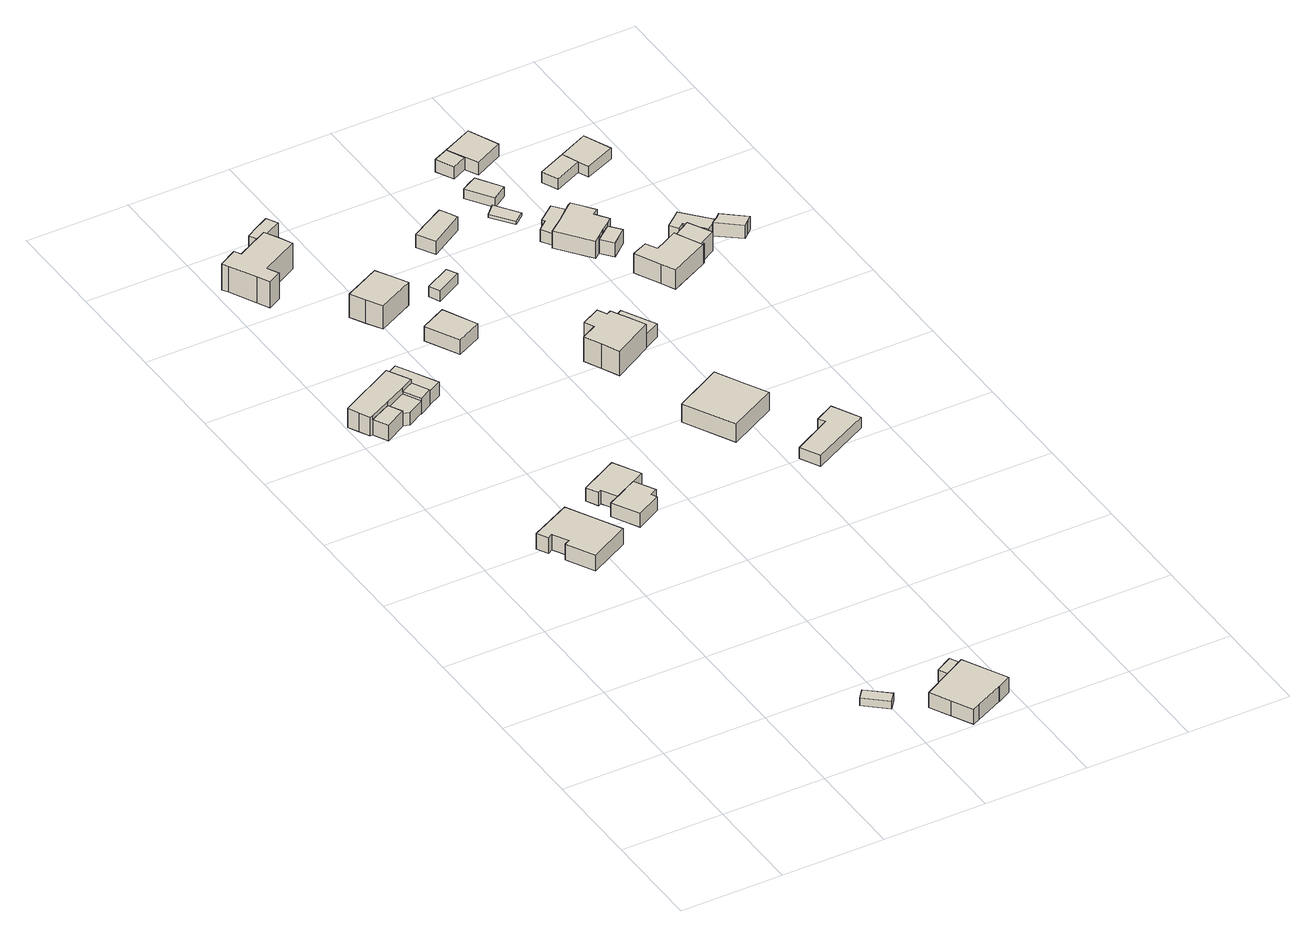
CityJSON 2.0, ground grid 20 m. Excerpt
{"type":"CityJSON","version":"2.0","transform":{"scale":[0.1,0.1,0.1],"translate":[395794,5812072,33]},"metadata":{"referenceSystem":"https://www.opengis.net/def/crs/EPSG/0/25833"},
"CityObjects":{
"building1":{"type":"Building","attributes":{"Gemeindeschluessel":"11000009","BezugspunktDach":"2200","function":"31001_1010","measuredHeight":4.18,"storeysAboveGround":1},"address":[{"country":"Germany","locality":"Berlin","thoroughfareNumber":"26","thoroughfareName":"Sperlingsweg"}],"geometry":[{"type":"Solid","lod":"1","boundaries":[[[[0,1,2,3,4,5,6,7,8,9]],[[10,11,12,13,14,15,16,17,18,19]],[[10,19,9,8]],[[11,10,8,7]],[[12,11,7,6]],[[13,12,6,5]],[[14,13,5,4]],[[15,14,4,3]],[[16,15,3,2]],[[17,16,2,1]],[[18,17,1,0]],[[19,18,0,9]]]]}]},
"building2":{"type":"Building","attributes":{"Gemeindeschluessel":"11000009","BezugspunktDach":"2200","function":"31001_2143","measuredHeight":1.59,"storeysAboveGround":1},"address":[{"country":"Germany","locality":"Berlin","thoroughfareNumber":"47 (2)","thoroughfareName":"Ligusterweg"}],"geometry":[{"type":"Solid","lod":"1","boundaries":[[[[20,21,22,23]],[[24,25,26,27]],[[24,27,23,22]],[[25,24,22,21]],[[26,25,21,20]],[[27,26,20,23]]]]}]},
"building3":{"type":"Building","attributes":{"Gemeindeschluessel":"11000009","function":"31001_1010"},"address":[{"country":"Germany","locality":"Berlin","thoroughfareNumber":"18M","thoroughfareName":"Sperlingsweg"}],"children":["building3-1","building3-2","building3-3"]},
"building3-1":{"type":"BuildingPart","attributes":{"BezugspunktDach":"2200","measuredHeight":4.64,"storeysAboveGround":1},"parents":["building3"],"geometry":[{"type":"MultiSurface","lod":"1","boundaries":[[[28,29,30,31,32,33,34,35,36]],[[37,38,39,40,41,42,43,44,45]],[[37,45,36,35]],[[38,37,35,34]],[[39,38,34,33]],[[46,47,39,33,32]],[[41,40,32,31]],[[48,49,31,30]],[[43,42,30,29]],[[44,43,29,28]],[[45,44,28,36]],[[50,40,39,47,46]],[[42,41,49,48]]]}]},
"building3-2":{"type":"BuildingPart","attributes":{"BezugspunktDach":"2200","measuredHeight":3.36,"storeysAboveGround":1},"parents":["building3"],"geometry":[{"type":"Solid","lod":"1","boundaries":[[[[51,52,47,46]],[[39,53,54,40]],[[53,39,47,52]],[[54,53,52,51]],[[40,54,51,46]],[[47,39,40,46]]]]}]},
"building3-3":{"type":"BuildingPart","attributes":{"BezugspunktDach":"2200","measuredHeight":3.36,"storeysAboveGround":1},"parents":["building3"],"geometry":[{"type":"Solid","lod":"1","boundaries":[[[[55,56,49,48]],[[41,57,58,42]],[[57,41,49,56]],[[58,57,56,55]],[[42,58,55,48]],[[41,42,48,49]]]]}]},
"building4":{"type":"Building","attributes":{"Gemeindeschluessel":"11000009","BezugspunktDach":"2200","function":"51009_1610","measuredHeight":2.62,"storeysAboveGround":0},"address":[{"country":"Germany","locality":"Berlin"}],"geometry":[{"type":"Solid","lod":"1","boundaries":[[[[59,60,61,62,63]],[[64,65,66,67,68]],[[64,68,63,62]],[[65,64,62,61]],[[66,65,61,60]],[[67,66,60,59]],[[68,67,59,63]]]]}]},
"building5":{"type":"Building","attributes":{"Gemeindeschluessel":"11000009","BezugspunktDach":"2200","function":"31001_2000","measuredHeight":4.2,"storeysAboveGround":1},"address":[{"country":"Germany","locality":"Berlin","thoroughfareNumber":"18M (1)","thoroughfareName":"Sperlingsweg"}],"geometry":[{"type":"Solid","lod":"1","boundaries":[[[[69,70,71,72]],[[73,74,75,76]],[[73,76,72,71]],[[74,73,71,70]],[[75,74,70,69]],[[76,75,69,72]]]]}]},
"building6":{"type":"Building","attributes":{"Gemeindeschluessel":"11000009","BezugspunktDach":"2200","function":"31001_1010","measuredHeight":3.89,"storeysAboveGround":1},"address":[{"country":"Germany","locality":"Berlin","thoroughfareNumber":"47 (1)","thoroughfareName":"Ligusterweg"}],"geometry":[{"type":"Solid","lod":"1","boundaries":[[[[77,78,79,80,81,82,83,84,85,86]],[[87,88,89,90,91,92,93,94,95,96]],[[87,96,86,85]],[[88,87,85,84]],[[89,88,84,83]],[[90,89,83,82]],[[91,90,82,81]],[[92,91,81,80]],[[93,92,80,79]],[[94,93,79,78]],[[95,94,78,77]],[[96,95,77,86]]]]}]},
"building7":{"type":"Building","attributes":{"Gemeindeschluessel":"11000009","function":"31001_1010"},"address":[{"country":"Germany","locality":"Berlin","thoroughfareNumber":"24","thoroughfareName":"Sperlingsweg"}],"children":["building7-1","building7-2"]},
"building7-1":{"type":"BuildingPart","attributes":{"BezugspunktDach":"2200","measuredHeight":3.61,"storeysAboveGround":1},"parents":["building7"],"geometry":[{"type":"MultiSurface","lod":"1","boundaries":[[[97,98,99,100,101,102,103]],[[104,105,106,107,108,109,110]],[[104,110,103,102]],[[105,104,102,101]],[[106,105,101,100]],[[108,107,99,98]],[[109,108,98,97]],[[110,109,97,103]],[[107,106,100,99,111]]]}]},
"building7-2":{"type":"BuildingPart","attributes":{"BezugspunktDach":"2200","measuredHeight":2.91,"storeysAboveGround":1},"parents":["building7"],"geometry":[{"type":"MultiSurface","lod":"1","boundaries":[[[112,113,114,115,116,117,118]],[[107,106,119,120,121,122,123]],[[107,123,118,117]],[[100,99,117,116]],[[119,106,116,115]],[[120,119,115,114]],[[121,120,114,113]],[[122,121,113,112]],[[123,122,112,118]],[[106,107,99,100]]]}]},
"building8":{"type":"Building","attributes":{"Gemeindeschluessel":"11000009","BezugspunktDach":"2200","function":"51009_1610","measuredHeight":2.57,"storeysAboveGround":0},"address":[{"country":"Germany","locality":"Berlin"}],"geometry":[{"type":"Solid","lod":"1","boundaries":[[[[124,125,126,127]],[[128,88,87,129]],[[128,129,127,126]],[[88,128,126,125]],[[87,88,125,124]],[[129,87,124,127]]]]}]},
"building9":{"type":"Building","attributes":{"Gemeindeschluessel":"11000009","BezugspunktDach":"2200","function":"31001_1312","measuredHeight":6.26,"storeysAboveGround":1},"address":[{"country":"Germany","locality":"Berlin","thoroughfareNumber":"42K","thoroughfareName":"Späthstraße"}],"geometry":[{"type":"Solid","lod":"1","boundaries":[[[[130,131,132,133,134,135,136,137,138,139,140]],[[141,142,143,144,145,146,147,148,149,150,151]],[[141,151,140,139]],[[142,141,139,138]],[[143,142,138,137]],[[144,143,137,136]],[[145,144,136,135]],[[146,145,135,134]],[[147,146,134,133]],[[148,147,133,132]],[[149,148,132,131]],[[150,149,131,130]],[[151,150,130,140]]]]}]},
"building10":{"type":"Building","attributes":{"Gemeindeschluessel":"11000009","BezugspunktDach":"2200","function":"31001_1312","measuredHeight":5.41,"storeysAboveGround":1},"address":[{"country":"Germany","locality":"Berlin","thoroughfareNumber":"42M","thoroughfareName":"Späthstraße"}],"geometry":[{"type":"Solid","lod":"1","boundaries":[[[[152,153,154,155,156,157]],[[158,159,160,161,162,163]],[[158,163,157,156]],[[159,158,156,155]],[[160,159,155,154]],[[161,160,154,153]],[[162,161,153,152]],[[163,162,152,157]]]]}]},
"building11":{"type":"Building","attributes":{"Gemeindeschluessel":"11000009","BezugspunktDach":"2200","function":"31001_2723","measuredHeight":3.38,"storeysAboveGround":1},"address":[{"country":"Germany","locality":"Berlin","thoroughfareNumber":"42K (1)","thoroughfareName":"Späthstraße"}],"geometry":[{"type":"Solid","lod":"1","boundaries":[[[[164,165,166,167,168]],[[169,170,171,172,173]],[[169,173,168,167]],[[170,169,167,166]],[[171,170,166,165]],[[172,171,165,164]],[[173,172,164,168]]]]}]},
"building12":{"type":"Building","attributes":{"Gemeindeschluessel":"11000009","BezugspunktDach":"2200","function":"31001_1312","measuredHeight":3.64,"storeysAboveGround":1},"address":[{"country":"Germany","locality":"Berlin","thoroughfareNumber":"18 (5)","thoroughfareName":"Sperlingsweg"}],"geometry":[{"type":"Solid","lod":"1","boundaries":[[[[174,175,176,177]],[[178,179,180,181]],[[178,181,177,176]],[[179,178,176,175]],[[180,179,175,174]],[[181,180,174,177]]]]}]},
"building13":{"type":"Building","attributes":{"Gemeindeschluessel":"11000009","BezugspunktDach":"2200","function":"31001_2143","measuredHeight":2.23,"storeysAboveGround":1},"address":[{"country":"Germany","locality":"Berlin","thoroughfareNumber":"42M (1)","thoroughfareName":"Späthstraße"}],"geometry":[{"type":"Solid","lod":"1","boundaries":[[[[182,183,184,185]],[[186,187,188,189]],[[186,189,185,184]],[[187,186,184,183]],[[188,187,183,182]],[[189,188,182,185]]]]}]},
"building14":{"type":"Building","attributes":{"Gemeindeschluessel":"11000009","BezugspunktDach":"2200","function":"31001_1010","measuredHeight":4.43,"storeysAboveGround":1},"address":[{"country":"Germany","locality":"Berlin","thoroughfareNumber":"22","thoroughfareName":"Sperlingsweg"}],"geometry":[{"type":"Solid","lod":"1","boundaries":[[[[190,191,192,193,194]],[[195,196,197,198,199]],[[195,199,194,193]],[[196,195,193,192]],[[197,196,192,191]],[[198,197,191,190]],[[199,198,190,194]]]]}]},
"building15":{"type":"Building","attributes":{"Gemeindeschluessel":"11000009","BezugspunktDach":"2200","function":"31001_1010","measuredHeight":6.45,"storeysAboveGround":1},"address":[{"country":"Germany","locality":"Berlin","thoroughfareNumber":"18B","thoroughfareName":"Sperlingsweg"}],"geometry":[{"type":"Solid","lod":"1","boundaries":[[[[200,201,202,203,204,205,206,207,208,209]],[[210,211,212,213,214,215,216,217,218,219]],[[210,219,209,208]],[[211,210,208,207]],[[212,211,207,206]],[[213,212,206,205]],[[214,213,205,204]],[[215,214,204,203]],[[216,215,203,202]],[[217,216,202,201]],[[218,217,201,200]],[[219,218,200,209]]]]}]},
"building16":{"type":"Building","attributes":{"Gemeindeschluessel":"11000009","BezugspunktDach":"2200","function":"31001_1312","measuredHeight":3.18,"storeysAboveGround":1},"address":[{"country":"Germany","locality":"Berlin","thoroughfareNumber":"42L","thoroughfareName":"Späthstraße"}],"geometry":[{"type":"Solid","lod":"1","boundaries":[[[[220,221,222,223,224]],[[225,226,227,228,229]],[[225,229,224,223]],[[226,225,223,222]],[[227,226,222,221]],[[228,227,221,220]],[[229,228,220,224]]]]}]},
"building17":{"type":"Building","attributes":{"Gemeindeschluessel":"11000009","BezugspunktDach":"2200","function":"31001_2000","measuredHeight":3.25,"storeysAboveGround":1},"address":[{"country":"Germany","locality":"Berlin","thoroughfareNumber":"18B (1)","thoroughfareName":"Sperlingsweg"}],"geometry":[{"type":"Solid","lod":"1","boundaries":[[[[230,231,232,233]],[[234,235,236,237]],[[234,237,233,232]],[[235,234,232,231]],[[236,235,231,230]],[[237,236,230,233]]]]}]},
"building18":{"type":"Building","attributes":{"Gemeindeschluessel":"11000009","BezugspunktDach":"2200","function":"31001_2000","measuredHeight":2.27,"storeysAboveGround":1},"address":[{"country":"Germany","locality":"Berlin","thoroughfareNumber":"20 (1)","thoroughfareName":"Sperlingsweg"}],"geometry":[{"type":"Solid","lod":"1","boundaries":[[[[238,239,240,241,242,243]],[[244,245,246,247,248,249]],[[244,249,243,242]],[[245,244,242,241]],[[246,245,241,240]],[[247,246,240,239]],[[248,247,239,238]],[[249,248,238,243]]]]}]},
"building19":{"type":"Building","attributes":{"Gemeindeschluessel":"11000009","BezugspunktDach":"2200","function":"31001_2143","measuredHeight":0.584,"storeysAboveGround":1},"address":[{"country":"Germany","locality":"Berlin","thoroughfareNumber":"42L (2)","thoroughfareName":"Späthstraße"}],"geometry":[{"type":"Solid","lod":"1","boundaries":[[[[250,251,252,253]],[[254,255,256,257]],[[254,257,253,252]],[[255,254,252,251]],[[256,255,251,250]],[[257,256,250,253]]]]}]},
"building20":{"type":"Building","attributes":{"Gemeindeschluessel":"11000009","BezugspunktDach":"2200","function":"31001_2000","measuredHeight":2.75,"storeysAboveGround":1},"address":[{"country":"Germany","locality":"Berlin","thoroughfareNumber":"16 (1)","thoroughfareName":"Sperlingsweg"}],"geometry":[{"type":"Solid","lod":"1","boundaries":[[[[258,259,260,261,262]],[[263,264,265,266,267]],[[263,267,262,261]],[[264,263,261,260]],[[265,264,260,259]],[[266,265,259,258]],[[267,266,258,262]]]]}]},
"building21":{"type":"Building","attributes":{"Gemeindeschluessel":"11000009","BezugspunktDach":"2200","function":"31001_2000","measuredHeight":2.44,"storeysAboveGround":1},"address":[{"country":"Germany","locality":"Berlin","thoroughfareNumber":"18 (3)","thoroughfareName":"Sperlingsweg"}],"geometry":[{"type":"Solid","lod":"1","boundaries":[[[[268,269,270,271,272,273]],[[274,275,276,277,278,279]],[[274,279,273,272]],[[275,274,272,271]],[[276,275,271,270]],[[277,276,270,269]],[[278,277,269,268]],[[279,278,268,273]]]]}]},
"building22":{"type":"Building","attributes":{"Gemeindeschluessel":"11000009","BezugspunktDach":"2200","function":"31001_1010","measuredHeight":5.55,"storeysAboveGround":1},"address":[{"country":"Germany","locality":"Berlin","thoroughfareNumber":"18 (4)","thoroughfareName":"Sperlingsweg"}],"geometry":[{"type":"Solid","lod":"1","boundaries":[[[[280,281,282,283,284,285,286,287,288,289,290,291]],[[292,293,294,295,296,297,298,299,300,301,302,303]],[[292,303,291,290]],[[293,292,290,289]],[[294,293,289,288]],[[295,294,288,287]],[[296,295,287,286]],[[297,296,286,285]],[[298,297,285,284]],[[299,298,284,283]],[[300,299,283,282]],[[301,300,282,281]],[[302,301,281,280]],[[303,302,280,291]]]]}]},
"building23":{"type":"Building","attributes":{"Gemeindeschluessel":"11000009","BezugspunktDach":"2200","function":"31001_2000","measuredHeight":2.96,"storeysAboveGround":1},"address":[{"country":"Germany","locality":"Berlin","thoroughfareNumber":"18 (2)","thoroughfareName":"Sperlingsweg"}],"geometry":[{"type":"Solid","lod":"1","boundaries":[[[[304,305,306,307]],[[308,309,310,311]],[[308,311,307,306]],[[309,308,306,305]],[[310,309,305,304]],[[311,310,304,307]]]]}]},
"building24":{"type":"Building","attributes":{"Gemeindeschluessel":"11000009","function":"31001_1010"},"address":[{"country":"Germany","locality":"Berlin","thoroughfareNumber":"16","thoroughfareName":"Sperlingsweg"}],"children":["building24-1","building24-2"]},
"building24-1":{"type":"BuildingPart","attributes":{"BezugspunktDach":"2200","measuredHeight":2.64,"storeysAboveGround":1},"parents":["building24"],"geometry":[{"type":"MultiSurface","lod":"1","boundaries":[[[312,313,314,315]],[[316,317,318,319]],[[316,319,315,314]],[[317,316,314,313]],[[318,317,313,312]],[[320,321,322,318,312,315]],[[322,321,320,315,319]]]}]},
"building24-2":{"type":"BuildingPart","attributes":{"BezugspunktDach":"2200","measuredHeight":2.64,"storeysAboveGround":1},"parents":["building24"],"geometry":[{"type":"Solid","lod":"1","boundaries":[[[[323,320,315,324]],[[319,321,325,326]],[[319,326,324,315]],[[325,321,320,323]],[[326,325,323,324]],[[321,319,315,320]]]]}]},
"building25":{"type":"Building","attributes":{"Gemeindeschluessel":"11000009","function":"31001_1010"},"address":[{"country":"Germany","locality":"Berlin","thoroughfareNumber":"18 (13)","thoroughfareName":"Sperlingsweg"}],"children":["building25-1","building25-2"]},
"building25-1":{"type":"BuildingPart","attributes":{"BezugspunktDach":"2200","measuredHeight":5.75,"storeysAboveGround":1},"parents":["building25"],"geometry":[{"type":"MultiSurface","lod":"1","boundaries":[[[327,328,329,330,331,332,333,334,335]],[[336,337,338,339,340,341,342,343,344]],[[336,344,335,334]],[[337,336,334,333]],[[338,337,333,332]],[[339,338,332,331]],[[331,339,331,330]],[[341,329,330,340,330,329]],[[342,341,329,328]],[[343,342,328,327]],[[344,343,327,335]],[[340,339,331,330]]]}]},
"building25-2":{"type":"BuildingPart","attributes":{"BezugspunktDach":"2200","measuredHeight":4.04,"storeysAboveGround":1},"parents":["building25"],"geometry":[{"type":"MultiSurface","lod":"1","boundaries":[[[329,345,346,347,348,331]],[[349,350,351,352,341,339]],[[349,339,331,348]],[[350,349,348,347]],[[351,350,347,346]],[[352,351,346,345]],[[341,352,345,329]],[[339,353,340,330,331]],[[341,329,330,340]]]}]},
"building26":{"type":"Building","attributes":{"Gemeindeschluessel":"11000009","BezugspunktDach":"2200","function":"31001_2723","measuredHeight":2.29,"storeysAboveGround":1},"address":[{"country":"Germany","locality":"Berlin","thoroughfareNumber":"18 (1)","thoroughfareName":"Sperlingsweg"}],"geometry":[{"type":"Solid","lod":"1","boundaries":[[[[354,355,356,357]],[[358,359,360,361]],[[358,361,357,356]],[[359,358,356,355]],[[360,359,355,354]],[[361,360,354,357]]]]}]},
"building27":{"type":"Building","attributes":{"Gemeindeschluessel":"11000009","BezugspunktDach":"2200","function":"31001_2000","measuredHeight":3.12,"storeysAboveGround":1},"address":[{"country":"Germany","locality":"Berlin","thoroughfareNumber":"18 (14)","thoroughfareName":"Sperlingsweg"}],"geometry":[{"type":"Solid","lod":"1","boundaries":[[[[362,363,364,365,366,367,368,369]],[[370,371,372,373,374,375,376,377]],[[370,377,369,368]],[[371,370,368,367]],[[372,371,367,366]],[[373,372,366,365]],[[374,373,365,364]],[[375,374,364,363]],[[376,375,363,362]],[[377,376,362,369]]]]}]},
"building28":{"type":"Building","attributes":{"Gemeindeschluessel":"11000009","BezugspunktDach":"2200","function":"31001_1313","measuredHeight":2.25,"storeysAboveGround":1},"address":[{"country":"Germany","locality":"Berlin","thoroughfareNumber":"18","thoroughfareName":"Sperlingsweg"}],"geometry":[{"type":"Solid","lod":"1","boundaries":[[[[355,378,379,380,356]],[[381,382,383,359,358]],[[381,358,356,380]],[[382,381,380,379]],[[383,382,379,378]],[[359,383,378,355]],[[358,359,355,356]]]]}]},
"building29":{"type":"Building","attributes":{"Gemeindeschluessel":"11000009","BezugspunktDach":"2200","function":"31001_2000","measuredHeight":3.09,"storeysAboveGround":1},"address":[{"country":"Germany","locality":"Berlin","thoroughfareNumber":"18 (15)","thoroughfareName":"Sperlingsweg"}],"geometry":[{"type":"Solid","lod":"1","boundaries":[[[[384,385,386,387,388,389]],[[390,391,392,393,394,395]],[[390,395,389,388]],[[391,390,388,387]],[[392,391,387,386]],[[393,392,386,385]],[[394,393,385,384]],[[395,394,384,389]]]]}]}
},
"vertices":[
[116,783,45],[126,790,45],[143,760,45],[132,754,45],[132,753,45],[160,700,45],[239,742,45],[212,793,45],[184,845,45],[104,805,45],[184,845,12],[212,793,12],[239,742,12],[160,700,12],[132,753,12],[132,754,12],[143,760,12],[126,790,12],[116,783,12],[104,805,12],
[396,108,29],[411,126,29],[369,162,29],[354,144,29],[369,162,13],[411,126,13],[396,108,13],[354,144,13],
[15,1247,49],[25,1227,49],[30,1228,49],[72,1249,49],[114,1271,49],[139,1284,49],[127,1306,49],[115,1328,49],[4,1268,49],[115,1328,9],[127,1306,9],[139,1284,9],[114,1271,9],[72,1249,9],[30,1228,9],[25,1227,9],[15,1247,9],[4,1268,9],[114,1271,42],[139,1284,42],[30,1228,42],[72,1249,42],[114,1271,13],
[132,1237,42],[156,1251,42],[156,1251,9],[132,1237,9],
[45,1199,42],[86,1222,42],[86,1222,9],[45,1199,9],
[86,1222,37],[98,1218,37],[132,1237,37],[114,1271,37],[72,1249,37],[114,1271,11],[132,1237,11],[98,1218,11],[86,1222,11],[72,1249,11],
[156,1251,39],[183,1265,39],[142,1343,39],[115,1328,39],[142,1343,10],[183,1265,10],[156,1251,10],[115,1328,10],
[474,41,44],[495,1,44],[510,8,44],[565,35,44],[566,34,44],[592,49,44],[570,91,44],[548,133,44],[514,114,44],[453,80,44],[514,114,12],[548,133,12],[570,91,12],[592,49,12],[566,34,12],[565,35,12],[510,8,12],[495,1,12],[474,41,12],[453,80,12],
[258,857,40],[264,860,40],[281,831,40],[324,854,40],[349,867,40],[320,919,40],[246,880,40],[320,919,12],[349,867,12],[324,854,12],[281,831,12],[264,860,12],[258,857,12],[246,880,12],[281,831,29],
[288,769,41],[337,795,41],[332,806,41],[346,814,41],[324,854,41],[281,831,41],[260,820,41],[346,814,12],[332,806,12],[337,795,12],[288,769,12],[260,820,12],
[514,114,37],[548,133,37],[537,154,37],[504,136,37],[537,154,12],[504,136,12],
[22,1698,66],[48,1647,66],[60,1624,66],[86,1638,66],[75,1660,66],[149,1699,66],[136,1725,66],[122,1751,66],[58,1717,66],[51,1730,66],[15,1710,66],[51,1730,11],[58,1717,11],[122,1751,11],[136,1725,11],[149,1699,11],[75,1660,11],[86,1638,11],[60,1624,11],[48,1647,11],[22,1698,11],[15,1710,11],
[178,1503,61],[195,1474,61],[266,1510,61],[250,1539,61],[233,1568,61],[162,1532,61],[233,1568,12],[250,1539,12],[266,1510,12],[195,1474,12],[178,1503,12],[162,1532,12],
[122,1762,42],[173,1789,42],[161,1810,42],[136,1797,42],[111,1783,42],[136,1797,12],[161,1810,12],[173,1789,12],[122,1762,12],[111,1783,12],
[272,1347,42],[321,1371,42],[289,1436,42],[239,1411,42],[289,1436,11],[321,1371,11],[272,1347,11],[239,1411,11],
[318,1492,34],[369,1520,34],[358,1540,34],[308,1514,34],[358,1540,12],[369,1520,12],[318,1492,12],[308,1514,12],
[552,896,49],[646,945,49],[620,993,49],[594,1042,49],[501,992,49],[594,1042,10],[620,993,10],[646,945,10],[552,896,10],[501,992,10],
[461,1193,61],[477,1160,61],[555,1203,61],[538,1235,61],[521,1266,61],[512,1262,61],[503,1280,61],[466,1261,61],[475,1242,61],[445,1226,61],[475,1242,9],[466,1261,9],[503,1280,9],[512,1262,9],[521,1266,9],[538,1235,9],[555,1203,9],[477,1160,9],[461,1193,9],[445,1226,9],
[379,1610,40],[446,1651,40],[438,1668,40],[429,1684,40],[359,1645,40],[429,1684,12],[438,1668,12],[446,1651,12],[379,1610,12],[359,1645,12],
[555,1203,39],[586,1220,39],[552,1284,39],[521,1266,39],[552,1284,11],[586,1220,11],[555,1203,11],[521,1266,11],
[640,762,35],[754,821,35],[726,874,35],[688,854,35],[696,841,35],[620,800,35],[696,841,12],[688,854,12],[726,874,12],[754,821,12],[640,762,12],[620,800,12],
[539,1614,19],[560,1630,19],[528,1675,19],[508,1655,19],[528,1675,13],[560,1630,13],[539,1614,13],[508,1655,13],
[533,1674,33],[562,1693,33],[531,1740,33],[516,1732,33],[500,1723,33],[516,1732,12],[531,1740,12],[562,1693,12],[533,1674,12],[500,1723,12],
[564,1530,38],[620,1576,38],[600,1601,38],[566,1574,38],[570,1569,38],[550,1552,38],[570,1569,13],[566,1574,13],[600,1601,13],[620,1576,13],[564,1530,13],[550,1552,13],
[608,1464,48],[621,1474,48],[635,1486,48],[652,1499,48],[662,1507,48],[644,1532,48],[656,1540,48],[626,1580,48],[620,1576,48],[587,1548,48],[564,1530,48],[559,1526,48],[564,1530,12],[587,1548,12],[620,1576,12],[626,1580,12],[656,1540,12],[644,1532,12],[662,1507,12],[652,1499,12],[635,1486,12],[621,1474,12],[608,1464,12],[559,1526,12],
[639,1452,41],[670,1477,41],[652,1499,41],[621,1474,41],[652,1499,11],[670,1477,11],[639,1452,11],[621,1474,11],
[555,1767,39],[611,1795,39],[585,1854,39],[526,1826,39],[585,1854,13],[611,1795,13],[555,1767,13],[526,1826,13],[542,1792,39],[542,1792,13],[542,1793,13],
[513,1778,39],[496,1812,39],[513,1778,13],[496,1812,13],
[669,1348,51],[682,1322,51],[759,1360,51],[746,1387,51],[735,1409,51],[733,1414,51],[687,1390,51],[675,1412,51],[644,1398,51],[675,1412,10],[687,1390,10],[733,1414,10],[735,1409,10],[746,1387,10],[759,1360,10],[682,1322,10],[669,1348,10],[644,1398,10],
[762,1362,51],[761,1366,51],[791,1383,51],[767,1428,51],[767,1428,10],[791,1383,10],[761,1366,10],[762,1362,10],[743,1393,10],
[651,1664,35],[705,1688,35],[692,1720,35],[637,1695,35],[692,1720,12],[705,1688,12],[651,1664,12],[637,1695,12],
[756,1435,38],[768,1444,38],[798,1408,38],[811,1417,38],[823,1425,38],[776,1477,38],[765,1468,38],[744,1451,38],[765,1468,12],[776,1477,12],[823,1425,12],[811,1417,12],[798,1408,12],[768,1444,12],[756,1435,12],[744,1451,12],
[714,1668,35],[773,1693,35],[750,1747,35],[750,1747,12],[773,1693,12],[714,1668,12],
[855,1382,41],[865,1391,41],[875,1400,41],[833,1434,41],[823,1425,41],[811,1417,41],[823,1425,13],[833,1434,13],[875,1400,13],[865,1391,13],[855,1382,13],[811,1417,13]
]}
